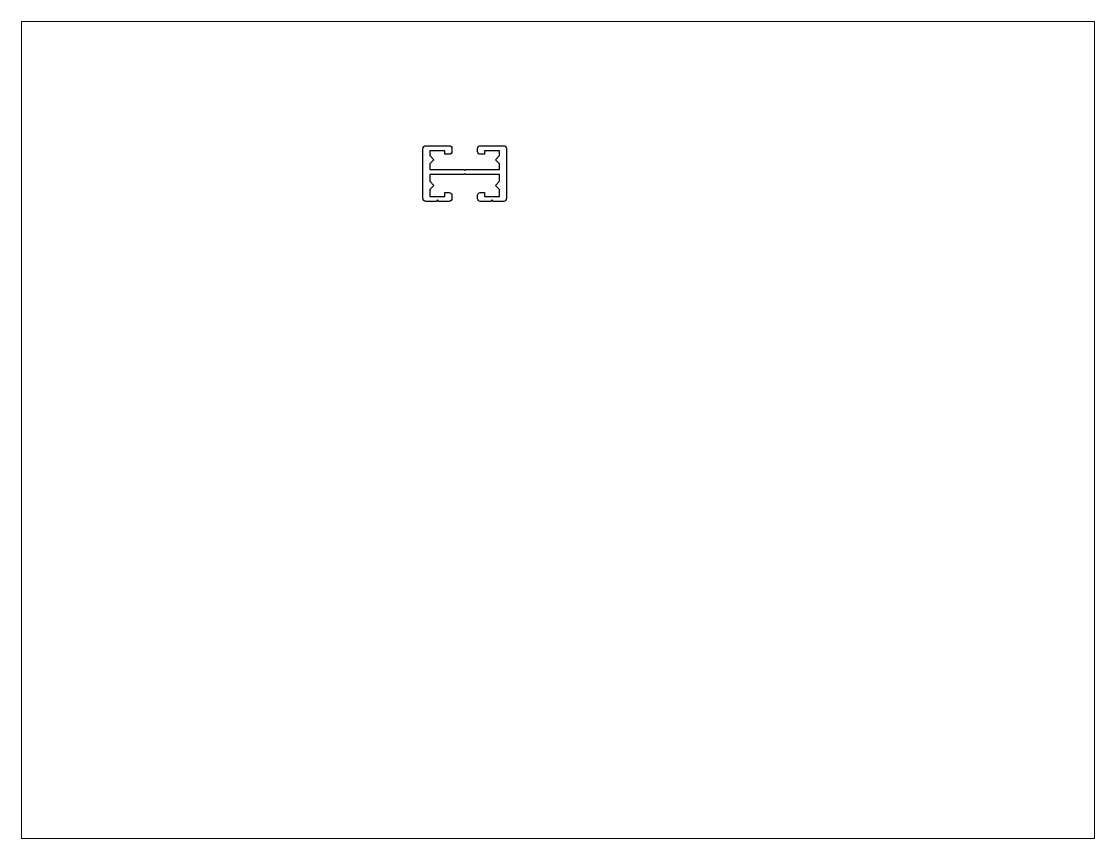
# Paper-space layout 'Layout1' of a CAD drawing. Extents: x 27 to 240, y 20 to 183.
# The model-space entities are those that its viewports show. They can reach past a viewport. Long polylines and large blocks are cut down to what shows.
import ezdxf

# ---------------------------------------------------------------- set-up
doc = ezdxf.new("R2010")
doc.units = 0
doc.header["$LTSCALE"] = 15
doc.layers.get('0').update_dxf_attribs({"linetype": 'CONTINUOUS'})

msp = doc.modelspace()

# ---------------------------------------------------------------- linework, layer by layer
at = {"color": 0, "linetype": 'CONTINUOUS', "ltscale": 0.05}
msp.add_lwpolyline([(144.48, 229.01), (145.9, 227.51), (144.48, 226.01), (144.48, 223.99), (156.68, 223.99), (156.98, 223.69), (157.28, 223.99), (169.48, 223.99), (169.48, 226.01), (168.06, 227.51), (169.48, 229.01), (169.48, 230.74), (164.08, 230.74), (164.08, 229.49), (162.58, 229.49, -0.414214), (161.58, 230.49), (161.58, 231.54, -0.414214), (162.58, 232.54), (170.98, 232.54, -0.414214), (171.98, 231.54), (171.98, 213.54, -0.414214), (170.98, 212.54), (167.23, 212.54), (166.73, 213.04), (166.23, 212.54), (162.58, 212.54, -0.414214), (161.58, 213.54), (161.58, 214.69, -0.414214), (162.58, 215.69), (164.08, 215.69), (164.08, 214.34), (169.48, 214.34), (169.48, 216.77), (168.06, 218.27), (169.48, 219.77), (169.48, 222.19), (157.28, 222.19), (156.98, 222.49), (156.68, 222.19), (144.48, 222.19), (144.48, 219.77), (145.9, 218.27), (144.48, 216.77), (144.48, 214.34), (149.88, 214.34), (149.88, 215.69), (151.38, 215.69, -0.414214), (152.38, 214.69), (152.38, 213.54, -0.414214), (151.38, 212.54), (147.73, 212.54), (147.23, 213.04), (146.73, 212.54), (142.98, 212.54, -0.414214), (141.98, 213.54), (141.98, 231.54, -0.414214), (142.98, 232.54), (151.38, 232.54, -0.414214), (152.38, 231.54), (152.38, 230.49, -0.414214), (151.38, 229.49), (149.88, 229.49), (149.88, 230.74), (144.48, 230.74)], format="xyb", close=True, dxfattribs=at)

psp = doc.layouts.get("Layout1")

# ---------------------------------------------------------------- viewports
at = {"layer": '0', "color": 0, "linetype": 'BYBLOCK', "ltscale": 0.05}
psp.add_viewport(center=(133.35, 101.6), size=(213.36, 162.56), view_center_point=(190.51, 130.3), view_height=293.8955, dxfattribs=at)

doc.saveas('drawing.dxf')
